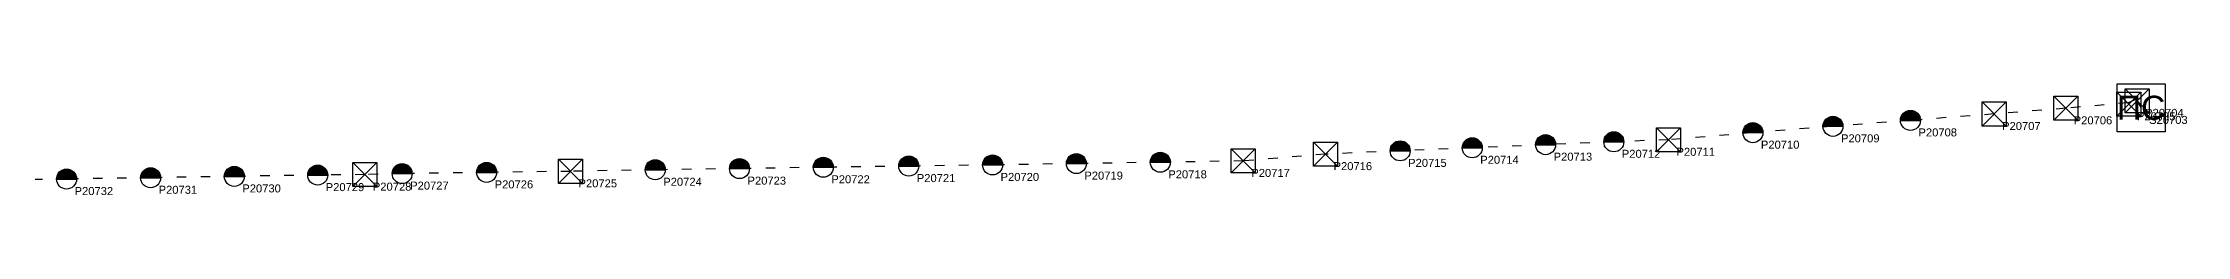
# Model space of a CAD drawing. Header units: metres. Extents: x 290871 to 312669, y 4834049 to 4844724.
# Drawn here: x 309989 to 312669, y 4834053 to 4834192 of the extents above; entities that cross this region are included whole.
import ezdxf
from ezdxf.enums import TextEntityAlignment as Align

# ---------------------------------------------------------------- set-up
doc = ezdxf.new("R2010")
doc.units = ezdxf.units.M
doc.header["$MEASUREMENT"] = 0
doc.linetypes.add('ACAD_ISO03W100', pattern=[30, 12, -18])
for name, color, linetype, lineweight in [('1_2', 7, 'Continuous', 25), ('21_2', 200, 'ACAD_ISO03W100', 25), ('28_2', 7, 'Continuous', 25), ('28_3', 7, 'Continuous', 25), ('57_2', 7, 'Continuous', 30)]:
    doc.layers.add(name, color=color, linetype=linetype, lineweight=lineweight)
doc.styles.get("Standard").update_dxf_attribs({"font": 'arial.ttf', "height": 2})

# ---------------------------------------------------------------- blocks, each defined once
blk = doc.blocks.new('PS-1_2')
at = {"layer": '1_2'}
blk.add_lwpolyline([(-3, 3), (3, 3), (3, -3), (-3, -3)], close=True, dxfattribs=at)
at = {"layer": '1_2', "insert": (0, 0), "char_height": 3, "attachment_point": 5}
blk.add_mtext_dynamic_manual_height_columns('ПС', width=3.5109, gutter_width=10, heights=[0], dxfattribs=at)
at = {"layer": '1_2'}
blk.add_attdef('FIELD_ID', (4.15, 0.17), '', height=4, dxfattribs=at)
blk = doc.blocks.new('PYLON-MV-28_2')
at = {"layer": '28_2'}
blk.add_hatch(color=256, dxfattribs=at).paths.add_polyline_path([(-1.25, 0), (1.25, 0, 1)])
blk.add_line((-1.25, 0), (1.25, 0), dxfattribs=at)
blk.add_circle((0, 0), 1.25, dxfattribs=at)
blk.add_attdef('FIELD_ID', (2.57, 0), '', height=2, dxfattribs=at)
blk = doc.blocks.new('PYLON-MV-28_3')
at = {"layer": '28_3'}
blk.add_lwpolyline([(-1.5, 1.5), (1.5, 1.5), (1.5, -1.5), (-1.5, -1.5)], close=True, dxfattribs=at)
for points in [[(-1.5, 1.5), (1.5, -1.5)], [(-1.5, -1.5), (1.5, 1.5)]]:
    blk.add_lwpolyline(points, dxfattribs=at)
blk.add_attdef('FIELD_ID', (2.57, 0), '', height=2, dxfattribs=at)

msp = doc.modelspace()

# ---------------------------------------------------------------- linework, layer by layer
at = {"layer": '21_2'}
msp.add_lwpolyline([(312611.1, 4834161.5), (312605.2, 4834172.3), (312595, 4834168), (312516.9, 4834161), (312427.4, 4834153.9), (312322.9, 4834145.9), (312226.1, 4834138.5), (312126, 4834130.6), (312020.5, 4834121.7), (311952.2, 4834119.2), (311867, 4834115.6), (311775.3, 4834111.7), (311685.2, 4834107.9), (311592, 4834103.8), (311489.2, 4834095.3), (311385.5, 4834093.6), (311280.6, 4834092), (311175.9, 4834090.3), (311071.2, 4834088.9), (310964.4, 4834087.4), (310859.7, 4834085.7), (310754.4, 4834084.3), (310648.5, 4834082.3), (310543.7, 4834081), (310438.1, 4834079.5), (310391.5, 4834078.2), (310332.6, 4834077.6), (310228.4, 4834076), (310123.8, 4834074.3), (310018.8, 4834072.7), (309914.5, 4834070.9)], dxfattribs=at)

# ---------------------------------------------------------------- block references
at = {"layer": '1_2', "xscale": 10, "yscale": 10}
msp.add_blockref('PS-1_2', (312611.1, 4834161.5), dxfattribs=at)
at = {"layer": '28_2', "xscale": 10, "yscale": 10}
for p in [(312322.9, 4834145.9), (311867, 4834115.6), (311952.2, 4834119.2), (312126, 4834130.6), (312226.1, 4834138.5), (311071.2, 4834088.9), (311175.9, 4834090.3), (311280.6, 4834092), (311385.5, 4834093.6), (311685.2, 4834107.9), (311775.3, 4834111.7), (310018.8, 4834072.7), (310123.8, 4834074.3), (310228.4, 4834076), (310332.6, 4834077.6), (310438.1, 4834079.5), (310543.7, 4834081), (310754.4, 4834084.3), (310859.7, 4834085.7), (310964.4, 4834087.4)]:
    msp.add_blockref('PYLON-MV-28_2', p, dxfattribs=at)
at = {"layer": '28_3', "xscale": 10, "yscale": 10}
for p in [(312595.9, 4834166), (312606.1, 4834170.3), (312427.4, 4834153.9), (312516.9, 4834161), (312020.5, 4834121.7), (311489.2, 4834095.3), (311592, 4834103.8), (310391.5, 4834078.2), (310648.5, 4834082.3)]:
    msp.add_blockref('PYLON-MV-28_3', p, dxfattribs=at)

# ---------------------------------------------------------------- texts
at = {"layer": '57_2'}
for s, p in [('P20705', (312605.9, 4834156)), ('P20704', (312616.1, 4834160.3)), ('P20709', (312236.1, 4834128.5)), ('P20708', (312332.9, 4834135.9)), ('P20707', (312437.4, 4834143.9)), ('P20706', (312526.9, 4834151)), ('S20703', (312621.1, 4834151.5)), ('P20714', (311785.3, 4834101.7)), ('P20713', (311877, 4834105.6)), ('P20712', (311962.2, 4834109.2)), ('P20711', (312030.5, 4834111.7)), ('P20710', (312136, 4834120.6)), ('P20724', (310764.4, 4834074.3)), ('P20723', (310869.7, 4834075.7)), ('P20722', (310974.4, 4834077.4)), ('P20721', (311081.2, 4834078.9)), ('P20720', (311185.9, 4834080.3)), ('P20719', (311290.6, 4834082)), ('P20718', (311395.5, 4834083.6)), ('P20717', (311499.2, 4834085.3)), ('P20716', (311602, 4834093.8)), ('P20715', (311695.2, 4834097.9)), ('P20732', (310028.8, 4834062.7)), ('P20731', (310133.8, 4834064.3)), ('P20730', (310238.4, 4834066)), ('P20729', (310342.6, 4834067.6)), ('P20728', (310401.5, 4834068.2)), ('P20727', (310448.1, 4834069.5)), ('P20726', (310553.7, 4834071)), ('P20725', (310658.5, 4834072.3))]:
    msp.add_text(s, height=10, dxfattribs=at).set_placement(p, align=Align.TOP_LEFT)

doc.saveas('drawing.dxf')
